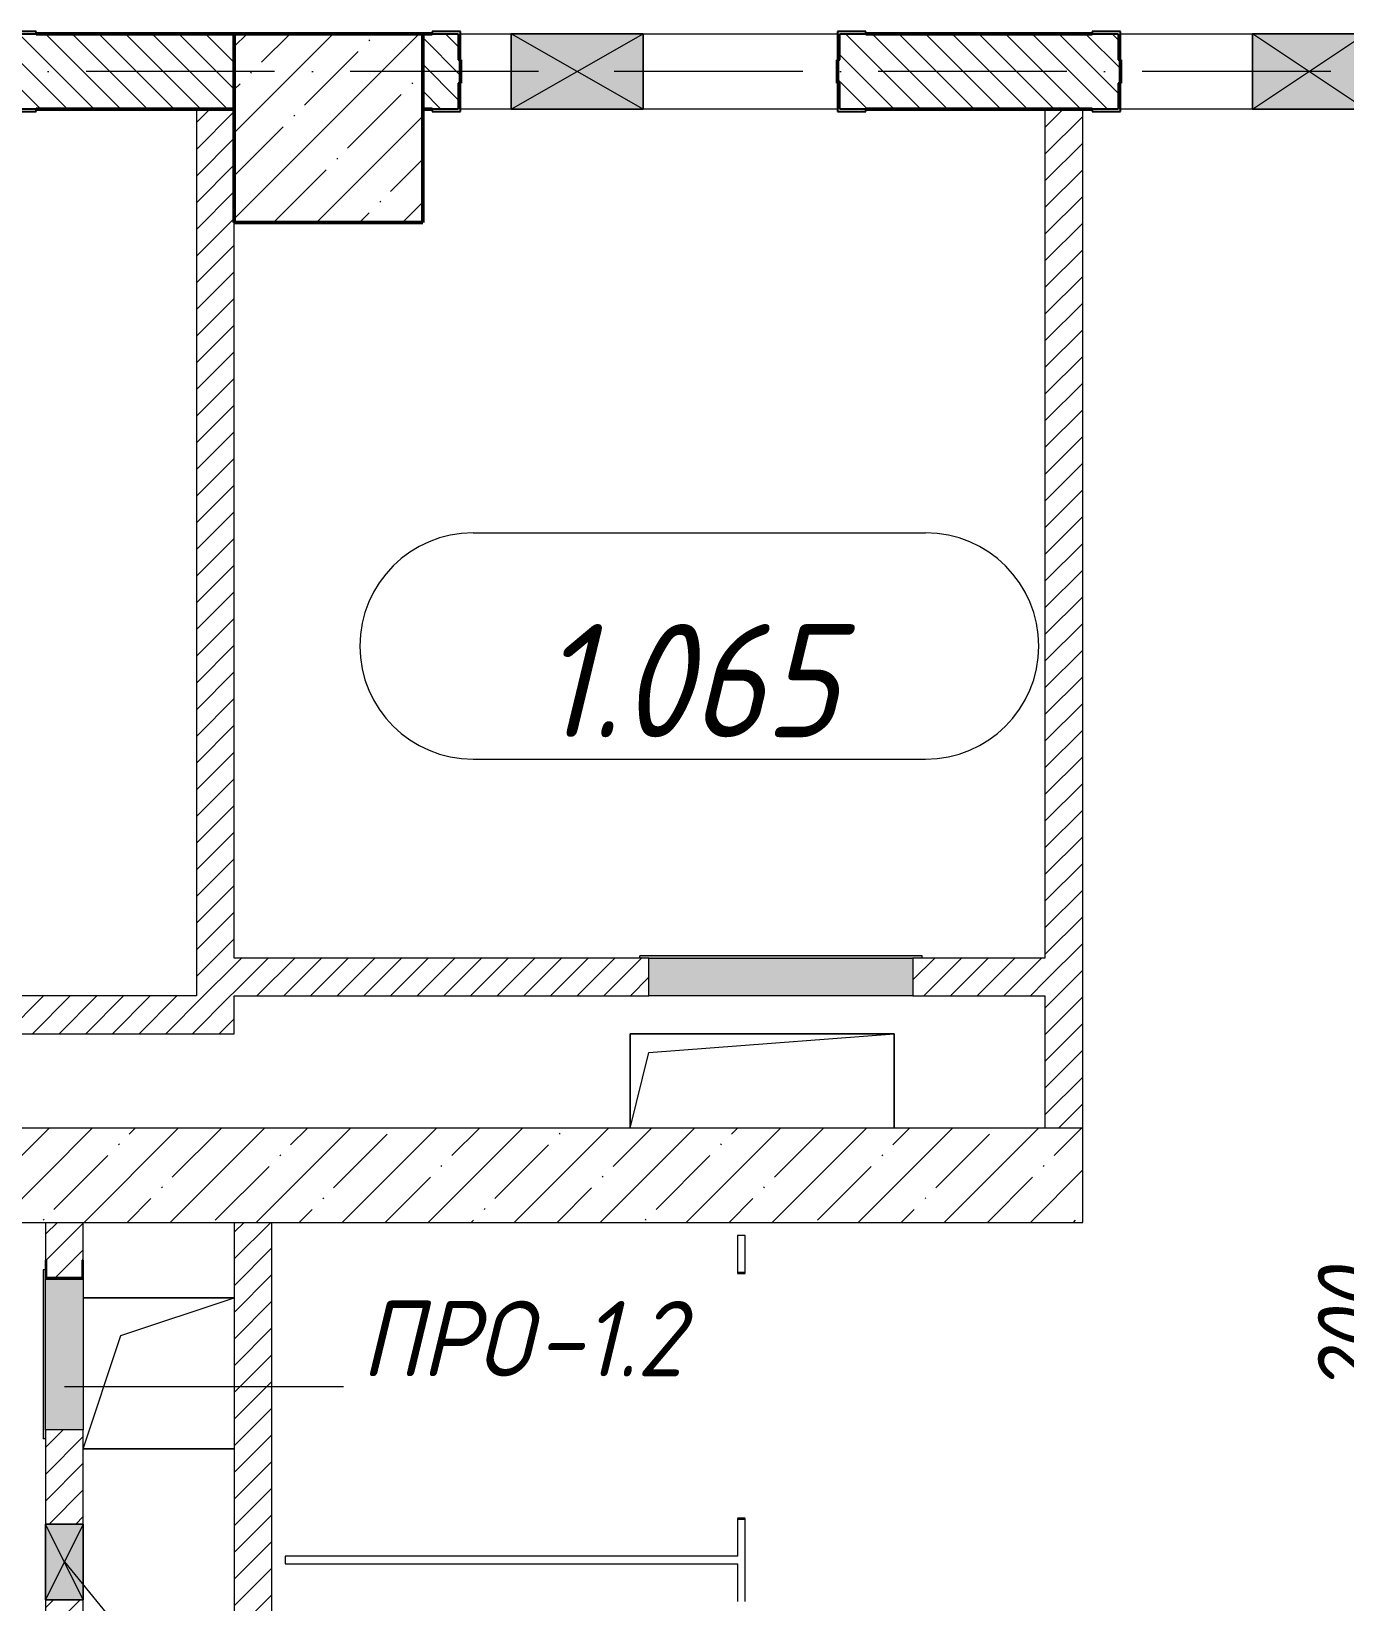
# Model space of a CAD drawing. Header units: millimetres. Extents: x -401725 to 250493, y 305116 to 802890.
# Drawn here: x -166653 to -163171, y 460942 to 465103 of the extents above; entities that cross this region are included whole.
import ezdxf

# ---------------------------------------------------------------- set-up
doc = ezdxf.new("R2010")
doc.units = ezdxf.units.MM
doc.linetypes.add('50_200_ШТРИХ_1Т_ш5_п1_п1_', pattern=[700, 500, -100, 0, -100])
for name, color, linetype, lineweight in [('A-____-____-DIMS', 7, 'Continuous', 9), ('A-DETL-GENF-OTLN', 7, 'Continuous', 9), ('A-DOOR-OPNG-MCUT', 7, 'Continuous', 35), ('A-FLOR-____-OTLN', 7, 'Continuous', 9), ('A-GENM-____-IDEN', 7, 'Continuous', 9), ('A-GENM-____-MCUT', 7, 'Continuous', 25), ('A-GENM-____-OTLN', 7, 'Continuous', 9), ('A-GENM-____-OTLN-1', 7, 'Continuous', 25), ('A-GLAZ-____-IDEN', 7, 'Continuous', 9), ('A-GLAZ-____-OTLN', 7, 'Continuous', 9), ('A-WALL-____-MCUT-1', 7, 'Continuous', 9), ('A-WALL-____-MCUT-2', 7, 'Continuous', 50), ('A-WALL-____-PATT-1', 7, 'Continuous', 9), ('A-WALL-FNSH-MCUT-1', 7, 'Continuous', 9), ('I-WALL-____-OTLN', 7, 'Continuous', 9), ('S-COLS-____-MCUT', 7, 'Continuous', 50), ('S-COLS-____-OTLN', 7, 'Continuous', 9), ('S-GRID-____-OTLN-1', 7, '50_200_ШТРИХ_1Т_ш5_п1_п1_', 9)]:
    doc.layers.add(name, color=color, linetype=linetype, lineweight=lineweight)
for name, color, linetype, lineweight, true_color in [('A-AREA-IDEN-1', 7, 'Continuous', 9, 0x000000), ('A-DOOR-____-OTLN-1', 7, 'Continuous', 9, 0xffffff), ('A-GLAZ-____-OTLN-1', 7, 'Continuous', 9, 0xc0c0c0)]:
    doc.layers.add(name, color=color, linetype=linetype, lineweight=lineweight, true_color=true_color)
doc.styles.add('ISOCPEUR_I', font='isocpeui.ttf', dxfattribs={"width": 0.9, "height": 2.5})
doc.styles.add('ISOCPEUR_I_10', font='isocpeui.ttf', dxfattribs={"width": 0.9, "height": 180})
doc.styles.add('ISOCPEUR_I_9', font='isocpeui.ttf', dxfattribs={"width": 0.9, "height": 250})
doc.dimstyles.new('ISO-1_8_0_9К_СРЕДНИЙ_Кладочные_4', dxfattribs={"dimscale": 304.8, "dimtxt": 179.276612, "dimasz": 0.492126, "dimexe": 0.393701, "dimexo": 0, "dimgap": 0, "dimtad": 1, "dimdec": 3, "dimrnd": 0.001, "dimdsep": 46, "dimtxsty": 'ISOCPEUR_I_10', "dimblk1": 'OBLIQUE', "dimblk2": 'OBLIQUE', "dimsah": 1, "dimcen": 0.09, "dimdle": 0.393701, "dimazin": 0, "dimtfac": 1, "dimtdec": 4, "dimtix": 1, "dimtmove": 1, "dimatfit": 3, "dimfxl": 1, "dimtvp": 1, "dimtolj": 1, "dimtzin": 0, "dimarcsym": 2})
pattern_1 = [(45, (-176515.067, 459015.94), (-35.35534, 35.35534), [])]
pattern_2 = [(135, (-176515.067, 459015.94), (-35.35534, -35.35534), [])]

# ---------------------------------------------------------------- blocks, each defined once
blk = doc.blocks.new('DOR_ДУ_распашная__1Ст_Прямоугольная_ШЕР - Вн_650х2100h_Кабинки С_у-17949503-АР1_План отверстий 1 этажа в осях 1-64_А-ГГ')
at = {"layer": 'A-DOOR-OPNG-MCUT'}
for p, q in [((-325, 10), (-325, -10)), ((325, -10), (325, 10))]:
    blk.add_line(p, q, dxfattribs=at)
blk = doc.blocks.new('BSC_Колонна _Прямоугольная - 500х500-V72-АР1_План отверстий 1 этажа в осях 1-64_А-ГГ')
at = {"layer": 'S-COLS-____-OTLN'}
h = blk.add_hatch(dxfattribs=at)
h.set_pattern_fill('FP_104', color=256, style=0, pattern_type=2)
h.set_pattern_definition([(45, (-10650, -5831.04), (-114.0493, 114.0493), []), (45, (-10535.95, -5831.04), (-114.0493, 114.0493), [201.612, -40.322, 3.353, -36.97])])
h.paths.add_polyline_path([(-250, -250), (250, -250), (250, 250), (-250, 250)], flags=0)
at = {"layer": 'S-COLS-____-MCUT'}
for p, q in [((250, 250), (-250, 250)), ((-250, 250), (-250, -250)), ((250, -250), (250, 250)), ((-250, -250), (250, -250))]:
    blk.add_line(p, q, dxfattribs=at)
blk = doc.blocks.new('Фахверк_СКБ_Уголок - 200_4010_1-27904659-АР1_План отверстий 1 этажа в осях 1-64_А-ГГ')
at = {"layer": 'A-GENM-____-MCUT'}
for p, q in [((125, 156), (50, 156)), ((50, 156), (50, 150)), ((50, 150), (119, 150)), ((119, 150), (119, 81)), ((125, 81), (125, 156)), ((119, 81), (125, 81)), ((125, 19), (119, 19)), ((119, 19), (119, -50)), ((125, -56), (125, 19)), ((119, -50), (50, -50)), ((50, -50), (50, -56)), ((50, -56), (125, -56))]:
    blk.add_line(p, q, dxfattribs=at)
blk = doc.blocks.new('154_Стойка_СКБ_Уголок - СМ-2230_200-28216496-АР1_План отверстий 1 этажа в осях 1-64_А-ГГ')
at = {"layer": 'A-GENM-____-MCUT'}
for p, q in [((125, 156), (125, 81)), ((200, 156), (125, 156)), ((131, 81), (131, 150)), ((131, 150), (200, 150)), ((200, 150), (200, 156)), ((125, 81), (131, 81)), ((131, 19), (125, 19)), ((125, 19), (125, -56)), ((131, -50), (131, 19)), ((125, -56), (200, -56)), ((200, -50), (131, -50)), ((200, -56), (200, -50))]:
    blk.add_line(p, q, dxfattribs=at)
blk = doc.blocks.new('AR_Отверстие Ниша - Лючок-32405838-АР1_План отверстий 1 этажа в осях 1-64_А-ГГ')
at = {"layer": 'A-GLAZ-____-OTLN'}
blk.add_hatch(color=256, dxfattribs=at).paths.add_polyline_path([(350, -50), (350, 50), (-350, 50), (-350, -50)], flags=0)
for p, q in [((-350, 50), (350, 50)), ((-350, -50), (-350, 50)), ((350, 50), (350, -50)), ((350, -50), (-350, -50))]:
    blk.add_line(p, q, dxfattribs=at)
blk = doc.blocks.new('Л_Общий_Лючок - Лючок-29741595-АР1_План отверстий 1 этажа в осях 1-64_А-ГГ')
at = {"layer": 'A-GLAZ-____-OTLN-1'}
blk.add_hatch(color=256, dxfattribs=at).paths.add_polyline_path([(-24, 0), (-24, -6), (724, -6), (724, 0), (0, 0)], flags=0)
at = {"layer": 'A-GLAZ-____-OTLN'}
for p, q in [((-24, 0), (-24, -6)), ((724, 0), (724, -6)), ((-24, -6), (724, -6))]:
    blk.add_line(p, q, dxfattribs=at)
blk = doc.blocks.new('AR_Отверстие Ниша - Лючок-32401362-АР1_План отверстий 1 этажа в осях 1-64_А-ГГ')
at = {"layer": 'A-GLAZ-____-OTLN'}
blk.add_hatch(color=256, dxfattribs=at).paths.add_polyline_path([(-200, 50), (-200, -50), (200, -50), (200, 50), (-126.6, 50)], flags=0)
for p, q in [((-200, 50), (200, 50)), ((-200, -50), (-200, 50)), ((200, -50), (-200, -50))]:
    blk.add_line(p, q, dxfattribs=at)
blk = doc.blocks.new('Л_Общий_Лючок - Лючок-29684007-АР1_План отверстий 1 этажа в осях 1-64_А-ГГ')
at = {"layer": 'A-GLAZ-____-OTLN-1'}
blk.add_hatch(color=256, dxfattribs=at).paths.add_polyline_path([(424, 0), (-24, 0), (-24, -6), (424, -6)], flags=0)
at = {"layer": 'A-GLAZ-____-OTLN'}
for p, q in [((-24, 0), (-24, -6)), ((424, 0), (424, -6)), ((-24, -6), (424, -6))]:
    blk.add_line(p, q, dxfattribs=at)
blk = doc.blocks.new('154_Фахверк_СКБ_Швеллер - Тип_100_4010_1-28088705-АР1_План отверстий 1 этажа в осях 1-64_А-ГГ')
at = {"layer": 'A-GENM-____-MCUT'}
for p, q in [((175, 50), (125, 50)), ((125, 50), (125, -50)), ((128, 47), (175, 47)), ((128, -47), (128, 47)), ((175, 47), (175, 50)), ((125, -50), (175, -50)), ((175, -47), (128, -47)), ((175, -50), (175, -47))]:
    blk.add_line(p, q, dxfattribs=at)
blk = doc.blocks.new('AR_Отверстие прямоугольное _в стене_ - AR_Отверстие прямоугольное _в стене__ВК-32401331-АР1_План отверстий 1 этажа в осях 1-64_А-ГГ')
at = {"layer": 'A-GLAZ-____-OTLN'}
blk.add_hatch(color=256, dxfattribs=at).paths.add_polyline_path([(100, 50), (-100, 50), (-100, -50), (100, -50)], flags=0)
at = {"layer": 'A-DETL-GENF-OTLN'}
for p, q in [((-100, -50), (-100, 50)), ((-100, 50), (100, 50)), ((100, 50), (-100, -50)), ((-100, 50), (100, -50)), ((100, 50), (-100, 50)), ((-100, 50), (-100, -50)), ((100, 50), (100, -50)), ((100, -50), (100, 50)), ((100, -50), (-100, -50)), ((-100, -50), (100, -50))]:
    blk.add_line(p, q, dxfattribs=at)
blk = doc.blocks.new('AR_Отверстие прямоугольное _в плите_ - AR_Отверстие прямоугольное _в плите_-30459221-АР1_План отверстий 1 этажа в осях 1-64_А-ГГ')
at = {"layer": 'A-GENM-____-OTLN'}
for p, q in [((350, 125), (-350, 125)), ((-350, 125), (-350, -125)), ((-300, 75), (350, 125)), ((350, -125), (350, 125)), ((-350, -125), (-300, 75))]:
    blk.add_line(p, q, dxfattribs=at)
blk = doc.blocks.new('AR_Отверстие прямоугольное _в плите_ - AR_Отверстие прямоугольное _в плите_-30459211-АР1_План отверстий 1 этажа в осях 1-64_А-ГГ')
at = {"layer": 'A-GENM-____-OTLN'}
for p, q in [((200, 200), (-200, 200)), ((-100, 100), (200, 200)), ((-200, -200), (-100, 100)), ((-200, -200), (200, -200))]:
    blk.add_line(p, q, dxfattribs=at)
blk = doc.blocks.new('AR_Отверстие прямоугольное _в стене_ - AR_Отверстие прямоугольное _в стене__ОВ-36769115-АР1_План отверстий 1 этажа в осях 1-64_А-ГГ')
at = {"layer": 'A-GLAZ-____-OTLN'}
blk.add_hatch(color=256, dxfattribs=at).paths.add_polyline_path([(175, 100), (-175, 100), (-175, -100), (175, -100)], flags=0)
at = {"layer": 'A-DETL-GENF-OTLN'}
for p, q in [((-175, -100), (-175, 100)), ((-175, 100), (175, 100)), ((175, 100), (-175, -100)), ((-175, 100), (175, -100)), ((175, 100), (-175, 100)), ((-175, 100), (-175, -100)), ((175, 100), (175, -100)), ((175, -100), (175, 100)), ((175, -100), (-175, -100)), ((-175, -100), (175, -100))]:
    blk.add_line(p, q, dxfattribs=at)
blk = doc.blocks.new('AR_Отверстие прямоугольное _в стене__БезПР - AR_Отверстие прямоугольное _в стене__БезПР-36427769-АР1_План отверстий 1 этажа в осях 1-64_А-ГГ')
at = {"layer": 'A-GLAZ-____-OTLN'}
blk.add_hatch(color=256, dxfattribs=at).paths.add_polyline_path([(-150, 100), (-150, -100), (150, -100), (150, 100)], flags=0)
at = {"layer": 'A-DETL-GENF-OTLN'}
for p, q in [((-150, -100), (-150, 100)), ((-150, 100), (150, 100)), ((150, 100), (-150, -100)), ((-150, 100), (150, -100)), ((150, 100), (-150, 100)), ((-150, 100), (-150, -100)), ((150, 100), (150, -100)), ((150, -100), (150, 100)), ((150, -100), (-150, -100)), ((-150, -100), (150, -100))]:
    blk.add_line(p, q, dxfattribs=at)
at = {"layer": 'A-GLAZ-____-OTLN'}
blk.add_line((150, 100), (-150, 100), dxfattribs=at)
blk = doc.blocks.new('_Oblique')
at = {"color": 0, "linetype": 'ByBlock', "lineweight": -2}
blk.add_line((-0.5, -0.5), (0.5, 0.5), dxfattribs=at)
blk = doc.blocks.new('*D13383')
at = {"layer": 'A-____-____-DIMS', "color": 0, "lineweight": -2, "transparency": 16777216}
for p, q in [((-162799.8, 461627), (-162799.8, 462067)), ((-162665.1, 461947), (-162919.8, 461947)), ((-162166.4, 461747), (-162919.8, 461747)), ((-162799.8, 461570.5), (-162799.8, 461747)), ((-162949.8, 461570.5), (-162799.8, 461570.5))]:
    blk.add_line(p, q, dxfattribs=at)
at = {"layer": 'Defpoints', "color": 0, "transparency": 16777216}
for p in [(-162799.8, 461947), (-162665.1, 461947), (-162166.4, 461747)]:
    blk.add_point(p, dxfattribs=at)
at = {"layer": 'A-____-____-DIMS', "color": 0, "lineweight": -2, "transparency": 16777216, "xscale": 150, "yscale": 150, "zscale": 150}
for p, rotation in [((-162799.8, 461947), 90), ((-162799.8, 461747), 270)]:
    blk.add_blockref('_Oblique', p, dxfattribs=dict(at, rotation=rotation))
at = {"layer": 'A-____-____-DIMS', "color": 0, "transparency": 16777216, "insert": (-163241.9, 461485.7), "char_height": 180, "width": 409.578, "attachment_point": 1, "rotation": 90, "line_spacing_factor": 1.149209, "style": 'ISOCPEUR_I_10'}
blk.add_mtext('\\A1;200', dxfattribs=at)
blk = doc.blocks.new('AAR_СКБ_Марка_помещения_1_5 ммп - Номер _ Площадь-27962135-АИ_План этажа_Стены_1')
at = {"layer": 'A-AREA-IDEN-1'}
for p, q in [((-2.987, 3), (3.013, 3)), ((-2.987, 0), (3.013, 0))]:
    blk.add_line(p, q, dxfattribs=at)
for centre, start, end in [((-2.987, 1.5), 90, 270), ((3.013, 1.5), 270, 90)]:
    blk.add_arc(centre, 1.5, start, end, dxfattribs=at)

msp = doc.modelspace()

# ---------------------------------------------------------------- hatches: boundary and pattern name
at = {"layer": 'A-WALL-____-PATT-1'}
h = msp.add_hatch(dxfattribs=at)
h.set_pattern_fill('FP_6', color=256, style=0, pattern_type=2)
h.set_pattern_definition(pattern_2)
h.paths.add_polyline_path([(-166709.0675, 464896.983), (-166115.0675, 464896.983), (-166115.0675, 465096.983), (-166709.0675, 465096.983), (-166709.0675, 465027.983), (-166715.0675, 465027.983), (-166715.0675, 464965.983), (-166709.0675, 464965.983), (-166709.0675, 464898.983)], flags=0)
h.paths.add_polyline_path([(-169390.0675, 464896.983), (-167871.0675, 464896.983), (-167871.0675, 464965.983), (-167865.0675, 464965.983), (-167865.0675, 465027.983), (-167871.0675, 465027.983), (-167871.0675, 465096.983), (-169459.0675, 465096.983), (-169460.1604, 465027.983), (-169465.0675, 465027.983), (-169465.0675, 464965.983), (-169459.0675, 464965.983), (-169459.0675, 464896.983)], flags=0)
h.paths.add_polyline_path([(-170621.0675, 464896.983), (-170621.0675, 464965.983), (-170615.0675, 464965.983), (-170615.0675, 465027.983), (-170621.0675, 465027.983), (-170621.0675, 465096.983), (-170715.0675, 465096.983), (-170715.0675, 464896.983), (-170690.0675, 464896.983)], flags=0)
h = msp.add_hatch(dxfattribs=at)
h.set_pattern_fill('FP_6', color=256, style=0, pattern_type=2)
h.set_pattern_definition(pattern_2)
h.paths.add_polyline_path([(-162115.0675, 464896.983), (-162115.0675, 465096.983), (-162609.0675, 465096.983), (-162609.0675, 465027.983), (-162615.0675, 465027.983), (-162615.0675, 464965.983), (-162609.0675, 464965.983), (-162609.0675, 464896.983), (-162390.3032, 464896.983)], flags=0)
h.paths.add_polyline_path([(-164509.0675, 464896.983), (-163771.0675, 464896.983), (-163771.0675, 464965.983), (-163765.0675, 464965.983), (-163765.0675, 465027.983), (-163771.0675, 465027.983), (-163771.0675, 465096.983), (-164509.0675, 465096.983), (-164509.0675, 465027.983), (-164515.0675, 465027.983), (-164515.0675, 464965.983), (-164509.0675, 464965.983)], flags=0)
h.paths.add_polyline_path([(-165615.0675, 464896.983), (-165521.0675, 464896.983), (-165521.0675, 464965.983), (-165515.0675, 464965.983), (-165515.0675, 465027.983), (-165521.0675, 465027.983), (-165521.0675, 465096.983), (-165615.0675, 465096.983), (-165615.0675, 465002.983)], flags=0)
h = msp.add_hatch(dxfattribs=at)
h.set_pattern_fill('FP_5', color=256, style=0, pattern_type=2)
h.set_pattern_definition(pattern_1)
h.paths.add_polyline_path([(-166215.0675, 462546.983), (-166115.0675, 462546.983), (-166115.0675, 464896.983), (-166215.0675, 464896.983), (-166215.0675, 463190.4029)], flags=0)
h = msp.add_hatch(dxfattribs=at)
h.set_pattern_fill('FP_5', color=256, style=0, pattern_type=2)
h.set_pattern_definition(pattern_1)
h.paths.add_polyline_path([(-163865.0675, 462196.983), (-163865.0675, 464896.983), (-163965.0675, 464896.983), (-163965.0675, 462196.983)], flags=0)
h = msp.add_hatch(dxfattribs=at)
h.set_pattern_fill('FP_5', color=256, style=0, pattern_type=2)
h.set_pattern_definition(pattern_1)
h.paths.add_polyline_path([(-164157.7675, 462546.983), (-163965.0675, 462546.983), (-163965.0675, 462646.983), (-164315.0675, 462646.983), (-164315.0675, 462546.983)], flags=0)
h.paths.add_polyline_path([(-165015.0675, 462546.983), (-165015.0675, 462646.983), (-166115.0675, 462646.983), (-166115.0675, 462546.983), (-165925.2318, 462546.983)], flags=0)
h = msp.add_hatch(dxfattribs=at)
h.set_pattern_fill('FP_5', color=256, style=0, pattern_type=2)
h.set_pattern_definition(pattern_1)
h.paths.add_polyline_path([(-166115.0675, 462446.983), (-166115.0675, 462546.983), (-167465.0675, 462546.983), (-167465.0675, 462446.983)], flags=0)
h.paths.add_polyline_path([(-167965.0675, 462446.983), (-167965.0675, 462546.983), (-168215.0675, 462546.983), (-168215.0675, 462446.983)], flags=0)
h.paths.add_polyline_path([(-168715.0675, 462446.983), (-168515.0675, 462446.983), (-168515.0675, 462546.983), (-168715.0675, 462546.983)], flags=0)
h = msp.add_hatch(dxfattribs=at)
h.set_pattern_fill('FP_27', color=256, style=0, pattern_type=2)
h.set_pattern_definition([(45, (-176515.07, 459015.94), (-114.0493, 114.0493), []), (45, (-176401.02, 459015.94), (-114.0493, 114.0493), [201.612, -40.322, 3.353, -36.97])])
h.paths.add_polyline_path([(-163865.0675, 461946.983), (-163865.0675, 462196.983), (-168065.0675, 462196.983), (-168065.0675, 461946.983), (-164157.7675, 461946.983)], flags=0)
h.paths.add_polyline_path([(-168265.0675, 461946.983), (-168265.0675, 462196.983), (-168765.0675, 462196.983), (-168765.0675, 461946.983)], flags=0)
h = msp.add_hatch(dxfattribs=at)
h.set_pattern_fill('FP_5', color=256, style=0, pattern_type=2)
h.set_pattern_definition(pattern_1)
h.paths.add_polyline_path([(-166515.0675, 457346.983), (-166515.0675, 457596.983), (-166615.0675, 457596.983), (-166615.0675, 457346.983)], flags=0)
h.paths.add_polyline_path([(-166515.0675, 457996.983), (-166515.0675, 459016.983), (-166615.0675, 459016.983), (-166615.0675, 457996.983)], flags=0)
h.paths.add_polyline_path([(-166515.0675, 459216.983), (-166515.0675, 459546.983), (-166518.0675, 459546.983), (-166518.0675, 459593.983), (-166612.0675, 459593.983), (-166612.0675, 459546.983), (-166615.0675, 459546.983), (-166615.0675, 459216.983), (-166518.0675, 459216.983)], flags=0)
h.paths.add_polyline_path([(-166515.0675, 459596.983), (-166515.0675, 460946.983), (-166615.0675, 460946.983), (-166615.0675, 459596.983), (-166518.0675, 459596.983)], flags=0)
h.paths.add_polyline_path([(-166615.0675, 461146.983), (-166515.0675, 461146.983), (-166515.0675, 461396.983), (-166615.0675, 461396.983)], flags=0)
h.paths.add_polyline_path([(-166518.0675, 461799.983), (-166518.0675, 461846.983), (-166515.0675, 461846.983), (-166515.0675, 461946.983), (-166615.0675, 461946.983), (-166615.0675, 461846.983), (-166612.0675, 461846.983), (-166612.0675, 461799.983)], flags=0)
h = msp.add_hatch(dxfattribs=at)
h.set_pattern_fill('FP_5', color=256, style=0, pattern_type=2)
h.set_pattern_definition(pattern_1)
h.paths.add_polyline_path([(-166015.0675, 457596.983), (-166015.0675, 459016.983), (-166115.0675, 459016.983), (-166115.0675, 457596.983)], flags=0)
h.paths.add_polyline_path([(-166015.0675, 459216.983), (-166015.0675, 459546.983), (-166018.0675, 459546.983), (-166018.0675, 459593.983), (-166112.0675, 459593.983), (-166112.0675, 459546.983), (-166115.0675, 459546.983), (-166115.0675, 459216.983), (-166018.0675, 459216.983)], flags=0)
h.paths.add_polyline_path([(-166015.0675, 459996.983), (-166015.0675, 461946.983), (-166115.0675, 461946.983), (-166115.0675, 459996.983)], flags=0)

# ---------------------------------------------------------------- linework, layer by layer
at = {"layer": 'A-FLOR-____-OTLN'}
for p, q in [((-165065.0675, 462446.983), (-164365.0675, 462446.983)), ((-165065.0675, 462196.983), (-165065.0675, 462446.983)), ((-164365.0675, 462446.983), (-164365.0675, 462196.983)), ((-166515.0675, 461746.983), (-166115.0675, 461746.983)), ((-166115.0675, 461346.983), (-166515.0675, 461346.983))]:
    msp.add_line(p, q, dxfattribs=at)
at = {"layer": 'A-GENM-____-IDEN'}
msp.add_line((-166565.0675, 461511.5468), (-165825.1389, 461511.5468), dxfattribs=at)
at = {"layer": 'A-GLAZ-____-IDEN'}
msp.add_line((-166565.0675, 461046.983), (-166237.7661, 460647.4047), dxfattribs=at)
at = {"layer": 'A-WALL-____-MCUT-1'}
for p, q in [((-163865.0675, 462196.983), (-168065.0675, 462196.983)), ((-163865.0675, 461946.983), (-163865.0675, 462196.983)), ((-168065.0675, 461946.983), (-163865.0675, 461946.983))]:
    msp.add_line(p, q, dxfattribs=at)
at = {"layer": 'A-WALL-____-MCUT-2'}
for p, q in [((-166115.0675, 465096.983), (-166640.0675, 465096.983)), ((-165590.0675, 465096.983), (-165615.0675, 465096.983)), ((-163840.0675, 465096.983), (-164440.0675, 465096.983)), ((-165515.0675, 464965.983), (-165515.0675, 465027.983)), ((-164515.0675, 465027.983), (-164515.0675, 464965.983)), ((-163765.0675, 464965.983), (-163765.0675, 465027.983)), ((-166640.0675, 464896.983), (-166115.0675, 464896.983)), ((-165615.0675, 464896.983), (-165590.0675, 464896.983)), ((-164440.0675, 464896.983), (-163840.0675, 464896.983))]:
    msp.add_line(p, q, dxfattribs=at)
at = {"layer": 'A-WALL-FNSH-MCUT-1'}
for p, q in [((-166215.0675, 464896.983), (-166215.0675, 462546.983)), ((-163965.0675, 464896.983), (-163965.0675, 462646.983)), ((-163865.0675, 462196.983), (-163865.0675, 464896.983)), ((-166115.0675, 462646.983), (-166115.0675, 464596.983)), ((-165015.0675, 462646.983), (-166115.0675, 462646.983)), ((-163965.0675, 462646.983), (-164315.0675, 462646.983)), ((-166215.0675, 462546.983), (-167465.0675, 462546.983)), ((-166115.0675, 462446.983), (-166115.0675, 462546.983)), ((-166115.0675, 462546.983), (-165015.0675, 462546.983)), ((-164315.0675, 462546.983), (-163965.0675, 462546.983)), ((-163965.0675, 462546.983), (-163965.0675, 462196.983)), ((-167465.0675, 462446.983), (-166115.0675, 462446.983)), ((-166615.0675, 461946.983), (-166615.0675, 461846.983)), ((-166515.0675, 461846.983), (-166515.0675, 461946.983)), ((-166115.0675, 461946.983), (-166115.0675, 459996.983)), ((-166015.0675, 459996.983), (-166015.0675, 461946.983)), ((-164760.0675, 461911.983), (-164780.0675, 461911.983)), ((-164780.0675, 461911.983), (-164780.0675, 461811.983)), ((-164760.0675, 461811.983), (-164760.0675, 461911.983)), ((-166615.0675, 461396.983), (-166615.0675, 461146.983)), ((-166515.0675, 461146.983), (-166515.0675, 461396.983)), ((-164780.0675, 461161.983), (-164780.0675, 461061.983)), ((-164760.0675, 460941.983), (-164760.0675, 461161.983)), ((-164780.0675, 461061.983), (-165980.0675, 461061.983)), ((-165980.0675, 461061.983), (-165980.0675, 461041.983)), ((-165980.0675, 461041.983), (-164780.0675, 461041.983)), ((-164780.0675, 461041.983), (-164780.0675, 460941.983)), ((-166615.0675, 460946.983), (-166615.0675, 459596.983)), ((-166515.0675, 459596.983), (-166515.0675, 460946.983))]:
    msp.add_line(p, q, dxfattribs=at)
at = {"layer": 'I-WALL-____-OTLN'}
for p, q in [((-165515.0675, 465096.983), (-165380.0675, 465096.983)), ((-165030.0675, 465096.983), (-164515.0675, 465096.983)), ((-163765.0675, 465096.983), (-163415.0675, 465096.983)), ((-165380.0675, 464896.983), (-165515.0675, 464896.983)), ((-164515.0675, 464896.983), (-165030.0675, 464896.983)), ((-163415.0675, 464896.983), (-163765.0675, 464896.983))]:
    msp.add_line(p, q, dxfattribs=at)
at = {"layer": 'S-GRID-____-OTLN-1'}
msp.add_line((-86196.2802, 464996.983), (-181183.8377, 464996.983), dxfattribs=at)

# ---------------------------------------------------------------- block references
at = {"layer": 'A-AREA-IDEN-1', "xscale": 199.9999999999999, "yscale": 199.9999999999999, "zscale": 199.9999999999999}
msp.add_blockref('AAR_СКБ_Марка_помещения_1_5 ммп - Номер _ Площадь-27962135-АИ_План этажа_Стены_1', (-164884.1158, 463174.2653), dxfattribs=at)
at = {"layer": 'A-DOOR-____-OTLN-1', "rotation": 269.9999999999989}
msp.add_blockref('DOR_ДУ_распашная__1Ст_Прямоугольная_ШЕР - Вн_650х2100h_Кабинки С_у-17949503-АР1_План отверстий 1 этажа в осях 1-64_А-ГГ', (-164770.0675, 461486.983), dxfattribs=at)
at = {"layer": 'A-GENM-____-OTLN'}
for name, p in [('AR_Отверстие прямоугольное _в плите_ - AR_Отверстие прямоугольное _в плите_-30459221-АР1_План отверстий 1 этажа в осях 1-64_А-ГГ', (-164715.0675, 462321.983)), ('AR_Отверстие прямоугольное _в плите_ - AR_Отверстие прямоугольное _в плите_-30459211-АР1_План отверстий 1 этажа в осях 1-64_А-ГГ', (-166315.0675, 461546.983))]:
    msp.add_blockref(name, p, dxfattribs=at)
at = {"layer": 'A-GENM-____-OTLN-1'}
for name, p in [('154_Стойка_СКБ_Уголок - СМ-2230_200-28216496-АР1_План отверстий 1 этажа в осях 1-64_А-ГГ', (-166840.0675, 464946.983)), ('Фахверк_СКБ_Уголок - 200_4010_1-27904659-АР1_План отверстий 1 этажа в осях 1-64_А-ГГ', (-165640.0675, 464946.983)), ('154_Стойка_СКБ_Уголок - СМ-2230_200-28216496-АР1_План отверстий 1 этажа в осях 1-64_А-ГГ', (-164640.0675, 464946.983))]:
    msp.add_blockref(name, p, dxfattribs=at)
for name, p, rotation in [('154_Стойка_СКБ_Уголок - СМ-2230_200-28216496-АР1_План отверстий 1 этажа в осях 1-64_А-ГГ', (-163640.0675, 465046.983), 180), ('154_Фахверк_СКБ_Швеллер - Тип_100_4010_1-28088705-АР1_План отверстий 1 этажа в осях 1-64_А-ГГ', (-166565.0675, 461671.983), 89.9999999999997)]:
    msp.add_blockref(name, p, dxfattribs=dict(at, rotation=rotation))
at = {"layer": 'A-GLAZ-____-OTLN'}
for name, p, rotation in [('AR_Отверстие прямоугольное _в стене_ - AR_Отверстие прямоугольное _в стене__ОВ-36769115-АР1_План отверстий 1 этажа в осях 1-64_А-ГГ', (-165205.0675, 464996.983), 180), ('AR_Отверстие прямоугольное _в стене__БезПР - AR_Отверстие прямоугольное _в стене__БезПР-36427769-АР1_План отверстий 1 этажа в осях 1-64_А-ГГ', (-163265.0675, 464996.983), 180), ('Л_Общий_Лючок - Лючок-29741595-АР1_План отверстий 1 этажа в осях 1-64_А-ГГ', (-164315.0675, 462646.983), 180), ('Л_Общий_Лючок - Лючок-29684007-АР1_План отверстий 1 этажа в осях 1-64_А-ГГ', (-166615.0675, 461796.983), 269.9999999999997), ('AR_Отверстие Ниша - Лючок-32401362-АР1_План отверстий 1 этажа в осях 1-64_А-ГГ', (-166565.0675, 461596.983), 89.9999999999997), ('AR_Отверстие прямоугольное _в стене_ - AR_Отверстие прямоугольное _в стене__ВК-32401331-АР1_План отверстий 1 этажа в осях 1-64_А-ГГ', (-166565.0675, 461046.983), 269.9999999999997)]:
    msp.add_blockref(name, p, dxfattribs=dict(at, rotation=rotation))
msp.add_blockref('AR_Отверстие Ниша - Лючок-32405838-АР1_План отверстий 1 этажа в осях 1-64_А-ГГ', (-164665.0675, 462596.983), dxfattribs=at)
at = {"layer": 'S-COLS-____-OTLN'}
msp.add_blockref('BSC_Колонна _Прямоугольная - 500х500-V72-АР1_План отверстий 1 этажа в осях 1-64_А-ГГ', (-165865.0675, 464846.983), dxfattribs=at)

# ---------------------------------------------------------------- texts
at = {"layer": 'A-AREA-IDEN-1', "insert": (-164909.5449, 463232.5952), "char_height": 300, "width": 900, "attachment_point": 8, "line_spacing_factor": 1.139951, "style": 'ISOCPEUR_I'}
msp.add_mtext('\\pxqc,t8.46667,16.93333,25.4,33.86667,42.33333,50.8,59.26667,67.73333,76.2,84.66667,93.13333,101.6,110.06667,118.53333,127,135.46667,143.93333,152.4,160.86667,169.33333,177.8,186.26667,194.73333,203.2,211.66667,220.13333,228.6,237.06667,245.53333,254,262.46667,270.93333;{1.065}', dxfattribs=at)
at = {"layer": 'A-GENM-____-IDEN', "char_height": 200, "attachment_point": 1, "style": 'ISOCPEUR_I_9'}
for s, insert, width in [('ПРО', (-165777.9956, 461738.6629), 562.784625), ('-1.2', (-165313.6518, 461738.6629), 505.063125)]:
    msp.add_mtext(s, dxfattribs=dict(at, insert=insert, width=width))

# ---------------------------------------------------------------- dimensions: what is measured, and where the dimension line sits
at = {"layer": 'A-____-____-DIMS'}
dim = msp.add_linear_dim(base=(-162799.8145, 461946.983), p1=(-162166.4175, 461746.983), p2=(-162665.0675, 461946.983), angle=90, dimstyle='ISO-1_8_0_9К_СРЕДНИЙ_Кладочные_4', override={"dimpost": '<>', "dimfxl": 537.263225}, dxfattribs=at)
dim.commit()
dim.dimension.update_dxf_attribs({"geometry": '*D13383', "text_midpoint": (-162914.9765, 461570.4886), "dimtype": 160, "text_rotation": 90})

doc.saveas('drawing.dxf')
